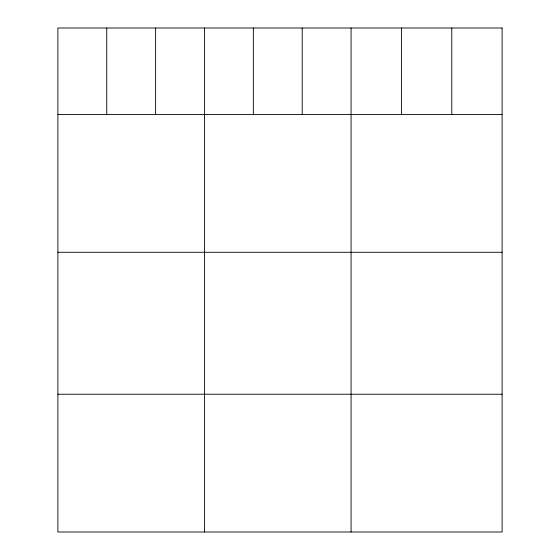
<?xml version="1.0" encoding="UTF-8"?>
<svg xmlns="http://www.w3.org/2000/svg" width="560" height="560" viewBox="0 0 560 560"><rect width="100%" height="100%" fill="white"/><g stroke="black" fill="none" stroke-linecap="round" stroke-linejoin="round"><path stroke-width="0.84" d="M57.883 114.513L502.117 114.513M57.883 252.28L502.117 252.28M57.883 394.226L502.117 394.226M451.773 28L451.773 114.513M401.422 28L401.422 114.513M351.078 28L351.078 532M302.211 28L302.211 114.513M253.344 28L253.344 114.513M204.477 28L204.477 532M155.617 28L155.617 114.513M106.75 28L106.75 114.513M502.117 28L57.883 28L57.883 532L502.117 532L502.117 28"/></g></svg>
